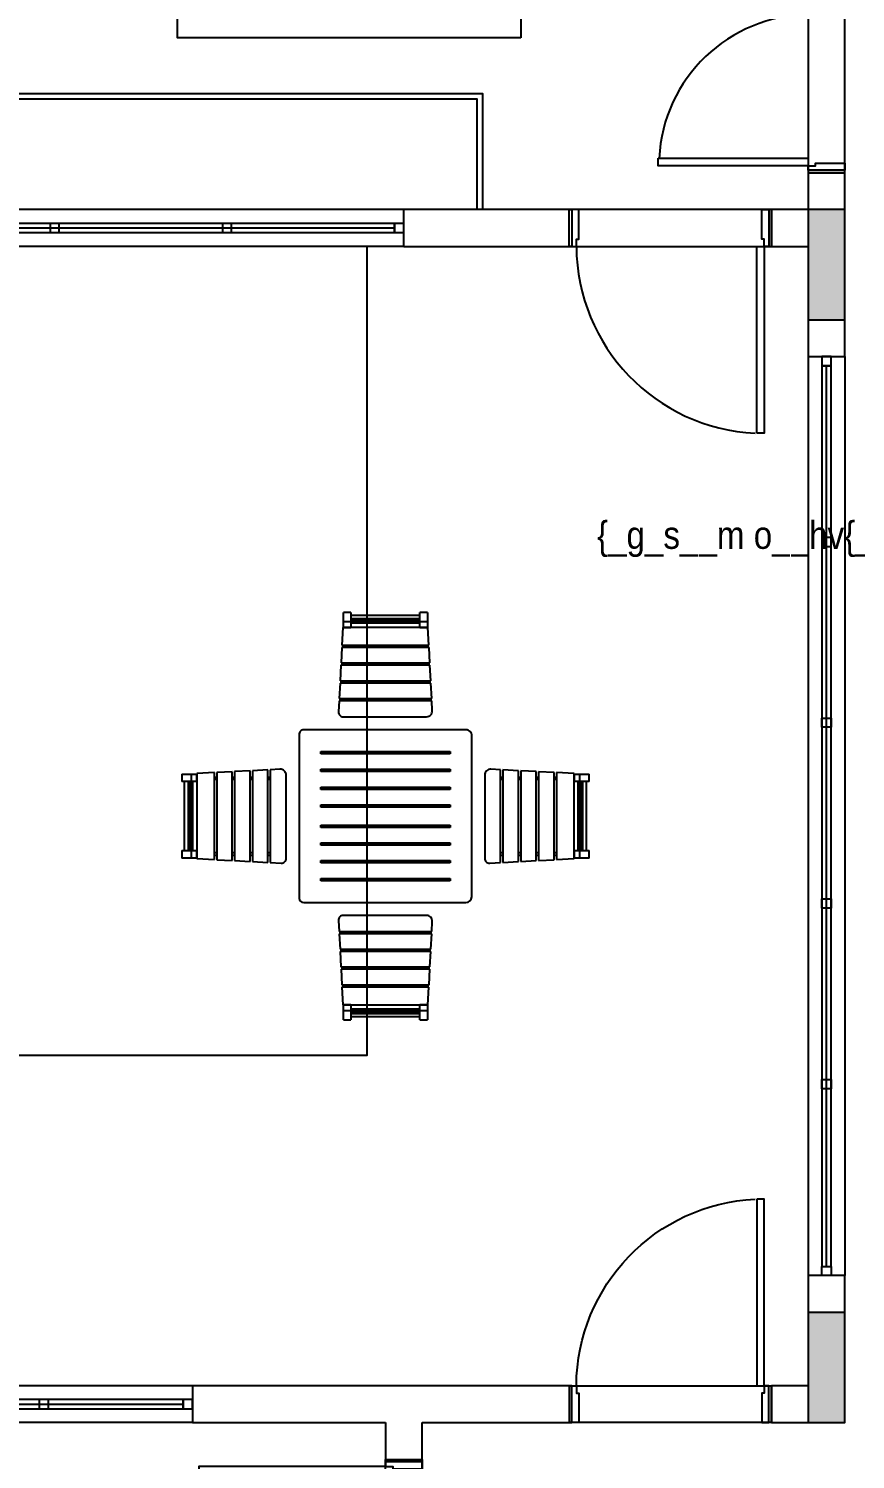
# Model space of a CAD drawing. Header units: metres. Extents: x -658 to -58, y -713 to -118.
# Drawn here: x -106.49 to -101.99, y -140.35 to -132.57 of the extents above; entities that cross this region are included whole.
import ezdxf

# ---------------------------------------------------------------- set-up
doc = ezdxf.new("R2010")
doc.units = ezdxf.units.M
doc.header["$LTSCALE"] = 100
doc.layers.add('plan', color=8, linetype='Continuous')
doc.layers.add('TEXT AC', color=7, linetype='Continuous')
doc.styles.add('style12', font='xarab.shx')

# ---------------------------------------------------------------- blocks, each defined once
blk = doc.blocks.new('Outdoor_table_4_chairs_17161 - Outdoor_table_4_chairs_17161-985133-الدور الارضي')
for p, q in [((-0.2286, 1.0579), (-0.2286, 1.1087)), ((-0.1876, 1.1087), (-0.2286, 1.1087)), ((-0.1876, 1.1087), (-0.1876, 1.0579)), ((-0.1876, 1.0926), (0.1876, 1.0926)), ((0.1876, 1.0579), (0.1876, 1.1087)), ((0.2286, 1.1087), (0.1876, 1.1087)), ((0.2286, 1.1087), (0.2286, 1.0579)), ((-0.2314, 1.0268), (-0.2364, 0.93)), ((0, 1.0268), (-0.2314, 1.0268)), ((-0.2286, 1.0276), (-0.2286, 1.0579)), ((-0.1876, 1.0579), (-0.2286, 1.0579)), ((-0.2286, 1.0263), (-0.1876, 1.0263)), ((0.1876, 1.0737), (-0.1876, 1.0737)), ((-0.1876, 1.0666), (0.1876, 1.0666)), ((0.1876, 1.0582), (-0.1876, 1.0582)), ((-0.1876, 1.0579), (-0.1876, 1.0276)), ((-0.1876, 1.0529), (0.1876, 1.0529)), ((0.1876, 1.0491), (-0.1876, 1.0491)), ((0.2314, 1.0268), (0, 1.0268)), ((0.1876, 1.0276), (0.1876, 1.0579)), ((0.2286, 1.0579), (0.1876, 1.0579)), ((0.1876, 1.0263), (0.2286, 1.0263)), ((0.2286, 1.0579), (0.2286, 1.0276)), ((0.2364, 0.93), (0.2314, 1.0268)), ((-0.2371, 0.9173), (-0.2415, 0.8332)), ((0.2371, 0.9173), (-0.2371, 0.9173)), ((-0.2364, 0.93), (0.2364, 0.93)), ((-0.2123, 0.93), (-0.2123, 0.9173)), ((-0.2123, 0.93), (-0.2123, 0.9173)), ((-0.1996, 0.9173), (-0.1996, 0.93)), ((-0.1996, 0.9173), (-0.1996, 0.93)), ((0.1996, 0.9173), (0.1996, 0.93)), ((0.1996, 0.9173), (0.1996, 0.93)), ((0.2123, 0.93), (0.2123, 0.9173)), ((0.2123, 0.93), (0.2123, 0.9173)), ((0.2415, 0.8332), (0.2371, 0.9173)), ((-0.2422, 0.8205), (-0.2466, 0.7365)), ((0.2422, 0.8205), (-0.2422, 0.8205)), ((-0.2415, 0.8332), (0.2415, 0.8332)), ((-0.2123, 0.8324), (-0.2123, 0.8205)), ((-0.2123, 0.8324), (-0.2123, 0.8205)), ((-0.1996, 0.8205), (-0.1996, 0.8324)), ((-0.1996, 0.8205), (-0.1996, 0.8324)), ((0.1996, 0.8205), (0.1996, 0.8324)), ((0.1996, 0.8205), (0.1996, 0.8324)), ((0.2123, 0.8324), (0.2123, 0.8205)), ((0.2123, 0.8324), (0.2123, 0.8205)), ((0.2466, 0.7365), (0.2422, 0.8205)), ((-0.2472, 0.7238), (-0.2517, 0.6397)), ((0.2472, 0.7238), (-0.2472, 0.7238)), ((-0.2466, 0.7365), (0.2466, 0.7365)), ((-0.2123, 0.7365), (-0.2123, 0.7238)), ((-0.2123, 0.7365), (-0.2123, 0.7238)), ((-0.1996, 0.7238), (-0.1996, 0.7365)), ((-0.1996, 0.7238), (-0.1996, 0.7365)), ((0.1996, 0.7238), (0.1996, 0.7365)), ((0.1996, 0.7238), (0.1996, 0.7365)), ((0.2123, 0.7365), (0.2123, 0.7238)), ((0.2123, 0.7365), (0.2123, 0.7238)), ((0.2517, 0.6397), (0.2472, 0.7238)), ((-0.2523, 0.627), (-0.2554, 0.5672)), ((0.2523, 0.627), (-0.2523, 0.627)), ((-0.2517, 0.6397), (0.2517, 0.6397)), ((-0.2123, 0.6397), (-0.2123, 0.627)), ((-0.2123, 0.6397), (-0.2123, 0.627)), ((-0.1996, 0.627), (-0.1996, 0.6397)), ((-0.1996, 0.627), (-0.1996, 0.6397)), ((0.1996, 0.627), (0.1996, 0.6397)), ((0.1996, 0.627), (0.1996, 0.6397)), ((0.2123, 0.6397), (0.2123, 0.627)), ((0.2123, 0.6397), (0.2123, 0.627)), ((0.2551, 0.5739), (0.2523, 0.627)), ((0.4382, 0.4699), (-0.4445, 0.4699)), ((-0.2301, 0.5405), (0.2234, 0.5405)), ((-0.4699, 0.4432), (-0.4699, -0.4458)), ((0.4699, -0.4398), (0.4699, 0.4365)), ((-0.3514, 0.3514), (0.3514, 0.3514)), ((-0.3514, 0.3387), (-0.3514, 0.3514)), ((0.3514, 0.3387), (-0.3514, 0.3387)), ((0.3514, 0.3514), (0.3514, 0.3387)), ((-0.93, 0.2364), (-1.0268, 0.2314)), ((-0.93, -0.2364), (-0.93, 0.2364)), ((-0.8332, 0.2415), (-0.9173, 0.2371)), ((-0.9173, 0.2371), (-0.9173, -0.2371)), ((-0.8332, -0.2415), (-0.8332, 0.2415)), ((-0.7365, 0.2466), (-0.8205, 0.2422)), ((-0.8205, 0.2422), (-0.8205, -0.2422)), ((-0.7365, -0.2466), (-0.7365, 0.2466)), ((-0.6397, 0.2517), (-0.7238, 0.2472)), ((-0.7238, 0.2472), (-0.7238, -0.2472)), ((-0.6397, -0.2517), (-0.6397, 0.2517)), ((-0.5739, 0.2551), (-0.627, 0.2523)), ((-0.627, 0.2523), (-0.627, -0.2523)), ((-0.3514, 0.242), (-0.3514, 0.2547)), ((-0.3514, 0.2547), (0.3514, 0.2547)), ((0.3514, 0.242), (-0.3514, 0.242)), ((0.3514, 0.2547), (0.3514, 0.242)), ((0.627, 0.2523), (0.5739, 0.2551)), ((0.627, -0.2523), (0.627, 0.2523)), ((0.6397, 0.2517), (0.6397, -0.2517)), ((0.7238, 0.2472), (0.6397, 0.2517)), ((0.7238, -0.2472), (0.7238, 0.2472)), ((0.7365, 0.2466), (0.7365, -0.2466)), ((0.8205, 0.2422), (0.7365, 0.2466)), ((0.8205, -0.2422), (0.8205, 0.2422)), ((0.8332, 0.2415), (0.8332, -0.2415)), ((0.9173, 0.2371), (0.8332, 0.2415)), ((0.9173, -0.2371), (0.9173, 0.2371)), ((1.0268, 0.2314), (0.93, 0.2364)), ((0.93, 0.2364), (0.93, -0.2364)), ((-1.1087, 0.2286), (-1.0579, 0.2286)), ((-1.1087, 0.2286), (-1.1087, 0.1876)), ((-1.0579, 0.1876), (-1.1087, 0.1876)), ((-1.0926, -0.1876), (-1.0926, 0.1876)), ((-1.0737, 0.1876), (-1.0737, -0.1876)), ((-1.0666, -0.1876), (-1.0666, 0.1876)), ((-1.0582, 0.1876), (-1.0582, -0.1876)), ((-1.0579, 0.2286), (-1.0276, 0.2286)), ((-1.0579, 0.2286), (-1.0579, 0.1876)), ((-1.0276, 0.1876), (-1.0579, 0.1876)), ((-1.0529, -0.1876), (-1.0529, 0.1876)), ((-1.0491, 0.1876), (-1.0491, -0.1876)), ((-1.0268, 0.2314), (-1.0268, 0)), ((-1.0263, 0.1876), (-1.0263, 0.2286)), ((-0.93, 0.2123), (-0.9173, 0.2123)), ((-0.93, 0.2123), (-0.9173, 0.2123)), ((-0.9173, 0.1996), (-0.93, 0.1996)), ((-0.9173, 0.1996), (-0.93, 0.1996)), ((-0.8332, 0.2123), (-0.8205, 0.2123)), ((-0.8332, 0.2123), (-0.8205, 0.2123)), ((-0.8205, 0.1996), (-0.8332, 0.1996)), ((-0.8205, 0.1996), (-0.8332, 0.1996)), ((-0.7365, 0.2123), (-0.7238, 0.2123)), ((-0.7365, 0.2123), (-0.7238, 0.2123)), ((-0.7238, 0.1996), (-0.7365, 0.1996)), ((-0.7238, 0.1996), (-0.7365, 0.1996)), ((-0.6397, 0.2123), (-0.627, 0.2123)), ((-0.6397, 0.2123), (-0.627, 0.2123)), ((-0.627, 0.1996), (-0.6397, 0.1996)), ((-0.627, 0.1996), (-0.6397, 0.1996)), ((-0.5405, -0.2301), (-0.5405, 0.2234)), ((-0.3514, 0.1452), (-0.3514, 0.1579)), ((-0.3514, 0.1579), (0.3514, 0.1579)), ((-0.2196, 0.1452), (-0.2196, 0.1579)), ((-0.1966, 0.1579), (-0.1966, 0.1452)), ((0.1966, 0.1452), (0.1966, 0.1579)), ((0.2196, 0.1579), (0.2196, 0.1452)), ((0.3514, 0.1579), (0.3514, 0.1452)), ((0.5405, 0.2234), (0.5405, -0.2301)), ((0.627, 0.2123), (0.6397, 0.2123)), ((0.627, 0.2123), (0.6397, 0.2123)), ((0.6397, 0.1996), (0.627, 0.1996)), ((0.6397, 0.1996), (0.627, 0.1996)), ((0.7238, 0.2123), (0.7365, 0.2123)), ((0.7238, 0.2123), (0.7365, 0.2123)), ((0.7365, 0.1996), (0.7238, 0.1996)), ((0.7365, 0.1996), (0.7238, 0.1996)), ((0.8205, 0.2123), (0.8332, 0.2123)), ((0.8205, 0.2123), (0.8332, 0.2123)), ((0.8332, 0.1996), (0.8205, 0.1996)), ((0.8332, 0.1996), (0.8205, 0.1996)), ((0.9173, 0.2123), (0.93, 0.2123)), ((0.9173, 0.2123), (0.93, 0.2123)), ((0.93, 0.1996), (0.9173, 0.1996)), ((0.93, 0.1996), (0.9173, 0.1996)), ((1.0263, 0.2286), (1.0263, 0.1876)), ((1.0268, 0), (1.0268, 0.2314)), ((1.0276, 0.2286), (1.0579, 0.2286)), ((1.0579, 0.1876), (1.0276, 0.1876)), ((1.0491, -0.1876), (1.0491, 0.1876)), ((1.0529, 0.1876), (1.0529, -0.1876)), ((1.0579, 0.2286), (1.1087, 0.2286)), ((1.0579, 0.1876), (1.0579, 0.2286)), ((1.1087, 0.1876), (1.0579, 0.1876)), ((1.0582, -0.1876), (1.0582, 0.1876)), ((1.0666, 0.1876), (1.0666, -0.1876)), ((1.0737, -0.1876), (1.0737, 0.1876)), ((1.0926, 0.1876), (1.0926, -0.1876)), ((1.1087, 0.1876), (1.1087, 0.2286)), ((0.3514, 0.1452), (-0.3514, 0.1452)), ((0.1966, 0.1539), (-0.1966, 0.1539)), ((-1.0268, 0), (-1.0268, -0.2314)), ((-0.3514, 0.0484), (-0.3514, 0.0611)), ((-0.3514, 0.0611), (0.3514, 0.0611)), ((0, 0.0484), (-0.3514, 0.0484)), ((-0.014, 0.0611), (-0.014, 0.0484)), ((0.3514, 0.0484), (0, 0.0484)), ((0.014, 0.0484), (0.014, 0.0611)), ((0.3514, 0.0611), (0.3514, 0.0484)), ((1.0268, -0.2314), (1.0268, 0)), ((-0.3514, -0.0484), (0.3514, -0.0484)), ((-0.3514, -0.0611), (-0.3514, -0.0484)), ((0.3514, -0.0611), (-0.3514, -0.0611)), ((-0.014, -0.0484), (-0.014, -0.0611)), ((0.014, -0.0611), (0.014, -0.0484)), ((0.3514, -0.0484), (0.3514, -0.0611)), ((-0.3514, -0.1452), (0.3514, -0.1452)), ((-0.3514, -0.1579), (-0.3514, -0.1452)), ((-0.2196, -0.1579), (-0.2196, -0.1452)), ((-0.1966, -0.1452), (-0.1966, -0.1579)), ((-0.1966, -0.1539), (0.1966, -0.1539)), ((0.1966, -0.1579), (0.1966, -0.1452)), ((0.2196, -0.1452), (0.2196, -0.1579)), ((0.3514, -0.1452), (0.3514, -0.1579)), ((-1.1087, -0.1876), (-1.0579, -0.1876)), ((-1.1087, -0.1876), (-1.1087, -0.2286)), ((-1.0579, -0.2286), (-1.1087, -0.2286)), ((-1.0579, -0.1876), (-1.0276, -0.1876)), ((-1.0579, -0.1876), (-1.0579, -0.2286)), ((-1.0276, -0.2286), (-1.0579, -0.2286)), ((-1.0268, -0.2314), (-0.93, -0.2364)), ((-1.0263, -0.2286), (-1.0263, -0.1876)), ((-0.9173, -0.1996), (-0.93, -0.1996)), ((-0.9173, -0.1996), (-0.93, -0.1996)), ((-0.93, -0.2123), (-0.9173, -0.2123)), ((-0.93, -0.2123), (-0.9173, -0.2123)), ((-0.8205, -0.1996), (-0.8332, -0.1996)), ((-0.8205, -0.1996), (-0.8332, -0.1996)), ((-0.8332, -0.2123), (-0.8205, -0.2123)), ((-0.8332, -0.2123), (-0.8205, -0.2123)), ((-0.7238, -0.1996), (-0.7365, -0.1996)), ((-0.7238, -0.1996), (-0.7365, -0.1996)), ((-0.7365, -0.2123), (-0.7238, -0.2123)), ((-0.7365, -0.2123), (-0.7238, -0.2123)), ((-0.627, -0.1996), (-0.6397, -0.1996)), ((-0.627, -0.1996), (-0.6397, -0.1996)), ((-0.6397, -0.2123), (-0.627, -0.2123)), ((-0.6397, -0.2123), (-0.627, -0.2123)), ((0.3514, -0.1579), (-0.3514, -0.1579)), ((0.6397, -0.1996), (0.627, -0.1996)), ((0.6397, -0.1996), (0.627, -0.1996)), ((0.627, -0.2123), (0.6397, -0.2123)), ((0.627, -0.2123), (0.6397, -0.2123)), ((0.7365, -0.1996), (0.7238, -0.1996)), ((0.7365, -0.1996), (0.7238, -0.1996)), ((0.7238, -0.2123), (0.7365, -0.2123)), ((0.7238, -0.2123), (0.7365, -0.2123)), ((0.8332, -0.1996), (0.8205, -0.1996)), ((0.8332, -0.1996), (0.8205, -0.1996)), ((0.8205, -0.2123), (0.8332, -0.2123)), ((0.8205, -0.2123), (0.8332, -0.2123)), ((0.93, -0.1996), (0.9173, -0.1996)), ((0.93, -0.1996), (0.9173, -0.1996)), ((0.9173, -0.2123), (0.93, -0.2123)), ((0.9173, -0.2123), (0.93, -0.2123)), ((0.93, -0.2364), (1.0268, -0.2314)), ((1.0263, -0.1876), (1.0263, -0.2286)), ((1.0276, -0.1876), (1.0579, -0.1876)), ((1.0579, -0.2286), (1.0276, -0.2286)), ((1.0579, -0.1876), (1.1087, -0.1876)), ((1.0579, -0.2286), (1.0579, -0.1876)), ((1.1087, -0.2286), (1.0579, -0.2286)), ((1.1087, -0.2286), (1.1087, -0.1876)), ((-0.9173, -0.2371), (-0.8332, -0.2415)), ((-0.8205, -0.2422), (-0.7365, -0.2466)), ((-0.7238, -0.2472), (-0.6397, -0.2517)), ((-0.627, -0.2523), (-0.5672, -0.2554)), ((-0.3514, -0.242), (0.3514, -0.242)), ((-0.3514, -0.2547), (-0.3514, -0.242)), ((0.3514, -0.2547), (-0.3514, -0.2547)), ((0.3514, -0.242), (0.3514, -0.2547)), ((0.5672, -0.2554), (0.627, -0.2523)), ((0.6397, -0.2517), (0.7238, -0.2472)), ((0.7365, -0.2466), (0.8205, -0.2422)), ((0.8332, -0.2415), (0.9173, -0.2371)), ((-0.3514, -0.3514), (-0.3514, -0.3387)), ((-0.3514, -0.3387), (0.3514, -0.3387)), ((0.3514, -0.3514), (-0.3514, -0.3514)), ((0.3514, -0.3387), (0.3514, -0.3514)), ((-0.4445, -0.4699), (0.4382, -0.4699)), ((0.2234, -0.5405), (-0.2301, -0.5405)), ((-0.2554, -0.5672), (-0.2523, -0.627)), ((0.2523, -0.627), (0.2551, -0.5739)), ((-0.2523, -0.627), (0.2523, -0.627)), ((0.2517, -0.6397), (-0.2517, -0.6397)), ((-0.2517, -0.6397), (-0.2472, -0.7238)), ((-0.2123, -0.627), (-0.2123, -0.6397)), ((-0.2123, -0.627), (-0.2123, -0.6397)), ((-0.1996, -0.6397), (-0.1996, -0.627)), ((-0.1996, -0.6397), (-0.1996, -0.627)), ((0.1996, -0.6397), (0.1996, -0.627)), ((0.1996, -0.6397), (0.1996, -0.627)), ((0.2123, -0.627), (0.2123, -0.6397)), ((0.2123, -0.627), (0.2123, -0.6397)), ((0.2472, -0.7238), (0.2517, -0.6397)), ((-0.2472, -0.7238), (0.2472, -0.7238)), ((0.2466, -0.7365), (-0.2466, -0.7365)), ((-0.2466, -0.7365), (-0.2422, -0.8205)), ((-0.2123, -0.7238), (-0.2123, -0.7365)), ((-0.2123, -0.7238), (-0.2123, -0.7365)), ((-0.1996, -0.7365), (-0.1996, -0.7238)), ((-0.1996, -0.7365), (-0.1996, -0.7238)), ((0.1996, -0.7365), (0.1996, -0.7238)), ((0.1996, -0.7365), (0.1996, -0.7238)), ((0.2123, -0.7238), (0.2123, -0.7365)), ((0.2123, -0.7238), (0.2123, -0.7365)), ((0.2422, -0.8205), (0.2466, -0.7365)), ((-0.2422, -0.8205), (0.2422, -0.8205)), ((0.2415, -0.8332), (-0.2415, -0.8332)), ((-0.2415, -0.8332), (-0.2371, -0.9173)), ((-0.2123, -0.8205), (-0.2123, -0.8332)), ((-0.2123, -0.8205), (-0.2123, -0.8332)), ((-0.1996, -0.8332), (-0.1996, -0.8205)), ((-0.1996, -0.8332), (-0.1996, -0.8205)), ((0.1996, -0.8332), (0.1996, -0.8205)), ((0.1996, -0.8332), (0.1996, -0.8205)), ((0.2123, -0.8205), (0.2123, -0.8332)), ((0.2123, -0.8205), (0.2123, -0.8332)), ((0.2371, -0.9173), (0.2415, -0.8332)), ((-0.2371, -0.9173), (0.2371, -0.9173)), ((-0.2364, -0.93), (-0.2314, -1.0268)), ((0.2364, -0.93), (-0.2364, -0.93)), ((-0.2123, -0.9173), (-0.2123, -0.93)), ((-0.2123, -0.9173), (-0.2123, -0.93)), ((-0.1996, -0.93), (-0.1996, -0.9173)), ((-0.1996, -0.93), (-0.1996, -0.9173)), ((0.1996, -0.93), (0.1996, -0.9173)), ((0.1996, -0.93), (0.1996, -0.9173)), ((0.2123, -0.9173), (0.2123, -0.93)), ((0.2123, -0.9173), (0.2123, -0.93)), ((0.2314, -1.0268), (0.2364, -0.93)), ((-0.2314, -1.0268), (0, -1.0268)), ((-0.1876, -1.0263), (-0.2286, -1.0263)), ((-0.2286, -1.0579), (-0.2286, -1.0276)), ((-0.2286, -1.1087), (-0.2286, -1.0579)), ((-0.2286, -1.0579), (-0.1876, -1.0579)), ((-0.1876, -1.0276), (-0.1876, -1.0579)), ((-0.1876, -1.0491), (0.1876, -1.0491)), ((0.1876, -1.0529), (-0.1876, -1.0529)), ((-0.1876, -1.0579), (-0.1876, -1.1087)), ((-0.1876, -1.0582), (0.1876, -1.0582)), ((0.1876, -1.0666), (-0.1876, -1.0666)), ((-0.1876, -1.0737), (0.1876, -1.0737)), ((0, -1.0268), (0.2314, -1.0268)), ((0.2286, -1.0263), (0.1876, -1.0263)), ((0.1876, -1.0579), (0.1876, -1.0276)), ((0.1876, -1.1087), (0.1876, -1.0579)), ((0.1876, -1.0579), (0.2286, -1.0579)), ((0.2286, -1.0276), (0.2286, -1.0579)), ((0.2286, -1.0579), (0.2286, -1.1087)), ((-0.2286, -1.1087), (-0.1876, -1.1087)), ((0.1876, -1.0926), (-0.1876, -1.0926)), ((0.1876, -1.1087), (0.2286, -1.1087))]:
    blk.add_line(p, q)
for centre, radius, start, end in [((-0.2301, 0.5659), 0.0254, 177, 270), ((0.2234, 0.5722), 0.0317, 270, 3), ((-0.4445, 0.4445), 0.0254, 90, 183), ((0.4382, 0.4382), 0.0318, 357, 90), ((-0.5722, 0.2234), 0.0318, 360, 93), ((0.5722, 0.2234), 0.0318, 87, 180), ((-0.5659, -0.2301), 0.0254, 267, 360), ((0.5659, -0.2301), 0.0254, 180, 273), ((-0.4445, -0.4445), 0.0254, 183, 270), ((0.4382, -0.4382), 0.0318, 270, 357), ((-0.2301, -0.5659), 0.0254, 90, 183), ((0.2234, -0.5722), 0.0318, 357, 90)]:
    blk.add_arc(centre, radius, start, end)
blk = doc.blocks.new('*U103')
for points in [[(79, 1116), (79, 100), (39, 100), (39, 1116)], [(0, -100), (14, -100), (14, 100), (0, 100)], [(1100, -100), (1086, -100), (1086, 100), (1100, 100)]]:
    blk.add_lwpolyline(points, close=True)
at = {"ltscale": 0.25}
for points in [[(1100, 100), (0, 100)], [(0, -100), (1100, -100)]]:
    blk.add_lwpolyline(points, dxfattribs=at)
at = {"flags": 128}
for points in [[(14, -100), (14, 100), (14, 100), (39, 100), (39, 60), (52, 60), (52, -100)], [(1086, -100), (1086, 100), (1086, 100), (1061, 100), (1061, 60), (1048, 60), (1048, -100), (1086, -100)]]:
    blk.add_lwpolyline(points, close=True, dxfattribs=at)
at = {"ltscale": 0.25}
blk.add_arc((38, 94.6), 1023.1, 0.40319, 87.18918, dxfattribs=at)
blk = doc.blocks.new('*U114')
for points in [[(79, 916), (79, 100), (39, 100), (39, 916)], [(0, -100), (14, -100), (14, 100), (0, 100)], [(900, -100), (886, -100), (886, 100), (900, 100)]]:
    blk.add_lwpolyline(points, close=True)
at = {"ltscale": 0.25}
for points in [[(900, 100), (0, 100)], [(0, -100), (900, -100)]]:
    blk.add_lwpolyline(points, dxfattribs=at)
at = {"flags": 128}
for points in [[(14, -100), (14, 100), (14, 100), (39, 100), (39, 60), (52, 60), (52, -100)], [(886, -100), (886, 100), (886, 100), (861, 100), (861, 60), (848, 60), (848, -100), (886, -100)]]:
    blk.add_lwpolyline(points, close=True, dxfattribs=at)
at = {"ltscale": 0.25}
blk.add_arc((38.2, 88.8), 822.9, 0.40319, 87.18918, dxfattribs=at)
blk = doc.blocks.new('*U112')
blk.add_line((2.35, 0), (0.05, 0))
for points in [[(0.05, 0.025), (0, 0.025), (0, -0.025), (0.05, -0.025)], [(2.35, -0.025), (2.35, 0.025), (0.05, 0.025), (0.05, -0.025)], [(2.35, 0.025), (2.4, 0.025), (2.4, -0.025), (2.35, -0.025)]]:
    blk.add_lwpolyline(points, close=True)
blk = doc.blocks.new('*U120')
blk.add_line((3.75, 0), (0.05, 0))
for points in [[(0.05, 0.025), (0, 0.025), (0, -0.025), (0.05, -0.025)], [(3.75, -0.025), (3.75, 0.025), (0.05, 0.025), (0.05, -0.025)], [(3.75, 0.025), (3.8, 0.025), (3.8, -0.025), (3.75, -0.025)]]:
    blk.add_lwpolyline(points, close=True)
blk = doc.blocks.new('*U121')
blk.add_line((4.95, 0), (0.05, 0))
for points in [[(0.05, 0.025), (0, 0.025), (0, -0.025), (0.05, -0.025)], [(4.95, -0.025), (4.95, 0.025), (0.05, 0.025), (0.05, -0.025)], [(4.95, 0.025), (5, 0.025), (5, -0.025), (4.95, -0.025)]]:
    blk.add_lwpolyline(points, close=True)
blk = doc.blocks.new('GREGRERGREGRE')
h = blk.add_hatch(color=256)
h.dxf.hatch_style = 1
h.paths.add_polyline_path([(-221.0055, -134.1512), (-220.8055, -134.1512), (-220.8055, -133.5512), (-221.0055, -133.5512)])
h = blk.add_hatch(color=256)
h.dxf.hatch_style = 1
h.paths.add_polyline_path([(-221.0055, -140.1512), (-220.8055, -140.1512), (-220.8055, -139.5512), (-221.0055, -139.5512)])
for points in [[(-221.0055, -134.1512), (-220.8055, -134.1512), (-220.8055, -133.5512), (-221.0055, -133.5512)], [(-221.0055, -140.1512), (-220.8055, -140.1512), (-220.8055, -139.5512), (-221.0055, -139.5512)]]:
    blk.add_lwpolyline(points, close=True)
blk = doc.blocks.new('A$Cc2be8e3e')
at = {"layer": 'plan'}
for p, q in [((-32.8035, 15.1095), (-32.8035, 14.9095)), ((-32.6035, 15.1095), (-32.8035, 15.1095)), ((-32.6035, 14.1095), (-32.6035, 15.1095)), ((-35.0035, 14.9095), (-38.8035, 14.9095)), ((-35.0035, 14.7095), (-35.0035, 14.9095)), ((-34.1035, 14.9095), (-35.0035, 14.9095)), ((-34.1035, 14.7095), (-34.1035, 14.9095)), ((-32.8035, 14.9095), (-33.0035, 14.9095)), ((-33.0035, 14.9095), (-33.0035, 14.7095)), ((-35.0035, 14.7095), (-38.8035, 14.7095)), ((-35.0035, 14.7095), (-34.1035, 14.7095)), ((-33.0035, 14.7095), (-32.8035, 14.7095)), ((-32.8035, 14.7095), (-32.8035, 14.1095)), ((-32.8035, 14.1095), (-32.6035, 14.1095)), ((-32.8035, 14.1095), (-32.8035, 9.1095)), ((-32.6035, 14.1095), (-32.6035, 9.1095)), ((-32.8035, 9.1095), (-32.8035, 8.5095)), ((-32.6035, 9.1095), (-32.8035, 9.1095)), ((-32.6035, 8.3095), (-32.6035, 9.1095)), ((-36.1535, 8.5095), (-38.5535, 8.5095)), ((-34.1035, 8.5095), (-36.1535, 8.5095)), ((-36.1535, 8.5095), (-36.1535, 8.3095)), ((-34.1035, 8.5095), (-34.1035, 8.3095)), ((-32.8035, 8.5095), (-33.0035, 8.5095)), ((-33.0035, 8.3095), (-33.0035, 8.5095)), ((-36.1535, 8.3095), (-38.5535, 8.3095)), ((-36.1535, 8.3095), (-35.1035, 8.3095)), ((-35.1035, 8.3095), (-35.1035, 8.1095)), ((-34.9035, 8.3095), (-34.1035, 8.3095)), ((-34.9035, 8.1095), (-34.9035, 8.3095)), ((-33.0035, 8.3095), (-32.6035, 8.3095)), ((-35.1035, 8.1095), (-34.9035, 8.1095))]:
    blk.add_line(p, q, dxfattribs=at)
at = {"layer": 'plan', "ltscale": 0.0005}
blk.add_lwpolyline([(-34.6035, 14.9095), (-34.6035, 15.5095), (-38.9409, 15.5095), (-38.9409, 18.5095), (-34.6035, 18.5095), (-34.6035, 19.1095)], dxfattribs=at)
at = {"layer": 'plan'}
for points in [[(-34.5735, 14.9095), (-34.5735, 15.5395), (-38.9109, 15.5395), (-38.9109, 18.4795), (-34.5735, 18.4795), (-34.5735, 19.1095)], [(-39.8035, 8.5095), (-39.8035, 10.3095), (-35.2035, 10.3095), (-35.2035, 14.7095)]]:
    blk.add_lwpolyline(points, dxfattribs=at)
for points in [[(-36.9285, 14.7845), (-36.8785, 14.7845), (-36.8785, 14.8345), (-36.9285, 14.8345)], [(-35.991, 14.7845), (-35.941, 14.7845), (-35.941, 14.8345), (-35.991, 14.8345)], [(-32.6785, 13.0762), (-32.6785, 13.1262), (-32.7285, 13.1262), (-32.7285, 13.0762)], [(-32.6785, 12.1428), (-32.6785, 12.0928), (-32.7285, 12.0928), (-32.7285, 12.1428)], [(-32.6785, 11.1595), (-32.6785, 11.1095), (-32.7285, 11.1095), (-32.7285, 11.1595)], [(-32.6785, 10.1761), (-32.6785, 10.1261), (-32.7285, 10.1261), (-32.7285, 10.1761)], [(-36.9869, 8.3845), (-36.9369, 8.3845), (-36.9369, 8.4345), (-36.9869, 8.4345)]]:
    blk.add_lwpolyline(points, close=True, dxfattribs=at)
for name, p in [('GREGRERGREGRE', (188.202, 148.4607)), ('Outdoor_table_4_chairs_17161 - Outdoor_table_4_chairs_17161-985133-الدور الارضي', (-35.1035, 11.6095))]:
    blk.add_blockref(name, p, dxfattribs=at)
at = {"layer": 'plan', "yscale": 0.001, "zscale": 0.001}
for name, p, xscale, rotation in [('*U114', (-32.7035, 15.1095), 0.001, 90), ('*U103', (-33.0035, 14.8095), 0.001, 179.9999999999999), ('*U103', (-35.0035, 8.1095), -0.001, 90)]:
    blk.add_blockref(name, p, dxfattribs=dict(at, xscale=xscale, rotation=rotation))
at = {"layer": 'plan'}
for name, p, rotation in [('*U120', (-35.0035, 14.8095), 179.9999999999999), ('*U121', (-32.7035, 14.1095), 269.9999999999999), ('*U112', (-36.1535, 8.4095), 179.9999999999999)]:
    blk.add_blockref(name, p, dxfattribs=dict(at, rotation=rotation))
at = {"layer": 'plan', "xscale": -0.001, "yscale": 0.001, "zscale": 0.001}
blk.add_blockref('*U103', (-33.0035, 8.4095), dxfattribs=at)
at = {"layer": 'plan', "style": 'style12', "width": 0.9}
blk.add_text('{_g_s__m o__hv{_d__m', height=0.15, dxfattribs=at).set_placement((-33.9524, 13.0637))

msp = doc.modelspace()

# ---------------------------------------------------------------- linework, layer by layer
at = {"layer": 'TEXT AC', "color": 4}
msp.add_lwpolyline([(-103.8143, -132.6168), (-105.6824, -132.6168), (-105.6824, -131.9978), (-103.8143, -131.9978)], close=True, dxfattribs=at)

# ---------------------------------------------------------------- block references
at = {"layer": 'plan'}
msp.add_blockref('A$Cc2be8e3e', (-69.4477, -148.4607), dxfattribs=at)

doc.saveas('drawing.dxf')
